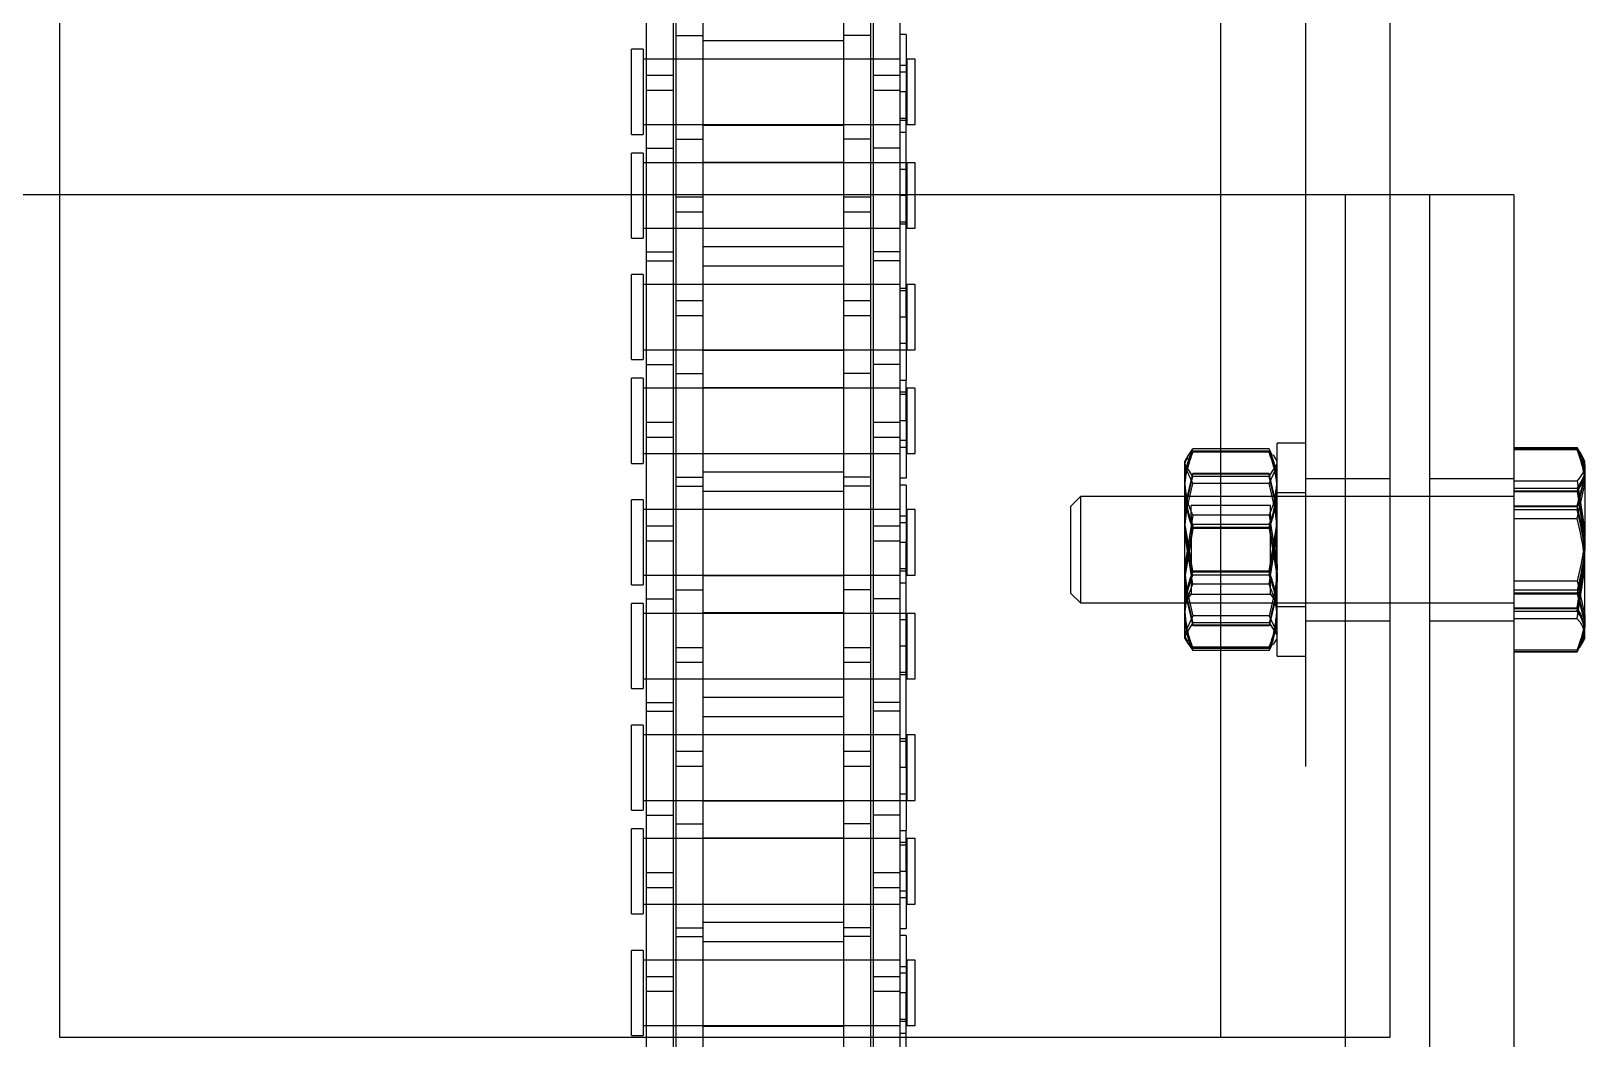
# Model space of a CAD drawing. Header units: metres. Extents: x 0 to 63075, y 0 to 44550.
# Drawn here: x 14107.6 to 14195.2, y 27749.5 to 27806.3 of the extents above; entities that cross this region are included whole.
import ezdxf

# ---------------------------------------------------------------- set-up
doc = ezdxf.new("R2010")
doc.units = ezdxf.units.M
doc.header["$LTSCALE"] = 75
doc.linetypes.add('HIDDEN2', pattern=[4.7625, 3.175, -1.5875])
for name, color, linetype in [('SDM', 7, 'Continuous'), ('SL4', 4, 'Continuous'), ('ST1', 7, 'HIDDEN2')]:
    doc.layers.add(name, color=color, linetype=linetype)

# ---------------------------------------------------------------- blocks, each defined once
blk = doc.blocks.new('A$Cb6dca9d5')
at = {"layer": 'SL4'}
for p, q in [((262.765, 1009.762), (262.765, 2334.737)), ((328.24, 1009.762), (328.24, 2334.737)), ((337.765, 2334.737), (337.765, 1009.762)), ((262.765, 1057.263), (123.235, 1057.263)), ((340, 1057.263), (337.765, 1057.263)), ((344.763, 1057.263), (340, 1057.263)), ((340, 1057.263), (340, 957.263)), ((344.763, 1057.263), (344.763, 957.263)), ((344.763, 1043.018), (348.316, 1043.018)), ((344.763, 1042.995), (348.316, 1042.995)), ((344.763, 1042.905), (348.316, 1042.905)), ((348.51, 1042.7), (348.452, 1042.801)), ((348.618, 1042.513), (348.51, 1042.7)), ((348.763, 1042.262), (348.618, 1042.513)), ((348.763, 1042.024), (348.763, 1042.262)), ((348.763, 1042.024), (348.763, 1038.322)), ((344.763, 1041.143), (348.316, 1041.143)), ((348.316, 1041.143), (348.763, 1038.322)), ((340, 1040.263), (337.765, 1040.263)), ((348.763, 1033.561), (348.763, 1038.322)), ((344.763, 1035.501), (348.316, 1035.501)), ((348.316, 1035.501), (348.763, 1033.561)), ((337.765, 1034.263), (340, 1034.263)), ((348.763, 1032.263), (348.763, 1033.561)), ((348.618, 1032.012), (348.763, 1032.263)), ((344.763, 1031.62), (348.316, 1031.62)), ((344.763, 1031.53), (348.316, 1031.53)), ((344.763, 1031.507), (348.316, 1031.507)), ((348.316, 1031.62), (348.567, 1032.023)), ((348.36, 1031.691), (348.316, 1031.53)), ((328.24, 1009.762), (262.765, 1009.762)), ((295.843, 1009.102), (295.843, 1009.762)), ((297.363, 1009.102), (297.363, 1009.762)), ((297.515, 1006.357), (297.515, 1009.762)), ((299.035, 1006.357), (299.035, 1009.762)), ((306.965, 1006.357), (306.965, 1009.762)), ((308.485, 1006.357), (308.485, 1009.762)), ((308.637, 1009.102), (308.637, 1009.762)), ((310.157, 1009.102), (310.157, 1009.762)), ((310.489, 1004.763), (310.489, 1009.762)), ((337.765, 1009.762), (328.24, 1009.762)), ((335.238, 1009.762), (335.238, 1004.763))]:
    blk.add_line(p, q, dxfattribs=at)
for points, knots in [([(348.316, 1042.905), (348.372, 1042.844), (348.635, 1042.558), (348.706, 1042.259), (348.763, 1042.024)], [0, 0, 0, 0, 0.211001, 1, 1, 1, 1]), ([(348.763, 1042.024), (348.758, 1041.955), (348.736, 1041.657), (348.499, 1041.367), (348.316, 1041.143)], [0, 0, 0, 0, 0.2318493, 1, 1, 1, 1]), ([(348.763, 1038.322), (348.762, 1038.255), (348.756, 1037.303), (348.528, 1036.369), (348.316, 1035.501)], [0, 0, 0, 0, 0.070201, 1, 1, 1, 1]), ([(348.763, 1033.561), (348.762, 1033.515), (348.756, 1032.859), (348.528, 1032.217), (348.316, 1031.62)], [0, 0, 0, 0, 0.070201, 1, 1, 1, 1])]:
    blk.add_open_spline(points, degree=3, knots=knots, dxfattribs=at)
at = {"layer": 'ST1'}
for p, q in [((328.24, 1009.762), (328.24, 2334.737)), ((333.003, 2334.737), (333.003, 1009.762)), ((297.515, 1066.252), (297.515, 1072.602)), ((299.035, 1066.252), (299.035, 1072.602)), ((306.965, 1066.252), (306.965, 1072.602)), ((308.485, 1066.252), (308.485, 1072.602)), ((295.843, 1059.902), (295.843, 1068.997)), ((297.363, 1059.902), (297.363, 1068.997)), ((308.637, 1059.902), (308.637, 1068.997)), ((310.157, 1059.902), (310.157, 1068.997)), ((297.515, 1066.252), (299.035, 1066.252)), ((297.515, 1057.157), (297.515, 1066.252)), ((299.035, 1057.157), (299.035, 1066.252)), ((299.035, 1065.969), (306.965, 1065.969)), ((308.485, 1066.252), (306.965, 1066.252)), ((306.965, 1057.157), (306.965, 1066.252)), ((308.485, 1057.157), (308.485, 1066.252)), ((310.489, 1066.308), (310.157, 1066.308)), ((310.489, 1066.308), (310.489, 1063.077)), ((295, 1060.678), (295, 1065.475)), ((295.659, 1065.475), (295, 1065.475)), ((295.659, 1065.475), (295.659, 1060.678)), ((310.157, 1064.922), (295.659, 1064.922)), ((297.363, 1064.922), (295.843, 1064.922)), ((299.035, 1064.922), (297.515, 1064.922)), ((306.965, 1064.922), (299.035, 1064.922)), ((308.485, 1064.922), (306.965, 1064.922)), ((310.157, 1064.922), (308.637, 1064.922)), ((310.526, 1064.922), (310.526, 1061.232)), ((311, 1064.922), (310.526, 1064.922)), ((311, 1061.232), (311, 1064.922)), ((295.843, 1064.009), (297.363, 1064.009)), ((308.637, 1064.009), (310.157, 1064.009)), ((310.526, 1064.553), (310.157, 1064.553)), ((310.489, 1064.184), (310.157, 1064.184)), ((297.363, 1063.149), (295.843, 1063.149)), ((310.157, 1063.149), (308.637, 1063.149)), ((310.489, 1063.077), (310.157, 1063.077)), ((310.489, 1050.377), (310.489, 1063.077)), ((295.659, 1061.232), (310.157, 1061.232)), ((295.843, 1061.232), (297.363, 1061.232)), ((297.515, 1061.232), (299.035, 1061.232)), ((299.035, 1061.232), (306.965, 1061.232)), ((306.965, 1061.189), (299.035, 1061.189)), ((306.965, 1061.232), (308.485, 1061.232)), ((308.637, 1061.232), (310.157, 1061.232)), ((310.157, 1061.601), (310.526, 1061.601)), ((310.489, 1061.458), (310.157, 1061.458)), ((310.526, 1061.232), (311, 1061.232)), ((295, 1060.678), (295.659, 1060.678)), ((297.515, 1060.404), (299.035, 1060.404)), ((308.485, 1060.404), (306.965, 1060.404)), ((310.489, 1060.781), (310.157, 1060.781)), ((295, 1054.83), (295, 1059.627)), ((295.659, 1059.627), (295, 1059.627)), ((295.659, 1059.627), (295.659, 1054.83)), ((295.843, 1059.902), (297.363, 1059.902)), ((295.843, 1053.552), (295.843, 1059.902)), ((297.363, 1053.552), (297.363, 1059.902)), ((310.157, 1059.902), (308.637, 1059.902)), ((308.637, 1053.552), (308.637, 1059.902)), ((310.157, 1053.552), (310.157, 1059.902)), ((310.157, 1059.074), (295.659, 1059.074)), ((297.363, 1059.074), (295.843, 1059.074)), ((299.035, 1059.074), (297.515, 1059.074)), ((299.035, 1059.117), (306.965, 1059.117)), ((306.965, 1059.074), (299.035, 1059.074)), ((308.485, 1059.074), (306.965, 1059.074)), ((310.489, 1059.074), (308.637, 1059.074)), ((310.526, 1058.705), (310.157, 1058.705)), ((310.526, 1059.074), (310.526, 1055.384)), ((311, 1059.074), (310.526, 1059.074)), ((311, 1055.384), (311, 1059.074)), ((335.238, 1057.263), (262.765, 1057.263)), ((297.515, 1056.297), (297.515, 1057.157)), ((297.515, 1057.157), (299.035, 1057.157)), ((299.035, 1056.297), (299.035, 1057.157)), ((306.965, 1056.297), (306.965, 1057.157)), ((306.965, 1057.157), (308.485, 1057.157)), ((308.485, 1056.297), (308.485, 1057.157)), ((310.489, 1057.229), (310.157, 1057.229)), ((337.765, 1057.263), (335.238, 1057.263)), ((335.238, 1057.263), (335.238, 957.263)), ((335.238, 1057.263), (335.238, 1009.762)), ((297.515, 1047.202), (297.515, 1056.297)), ((299.035, 1056.297), (297.515, 1056.297)), ((299.035, 1047.202), (299.035, 1056.297)), ((306.965, 1047.202), (306.965, 1056.297)), ((308.485, 1056.297), (306.965, 1056.297)), ((308.485, 1047.202), (308.485, 1056.297)), ((295.659, 1055.384), (310.157, 1055.384)), ((295.843, 1055.384), (297.363, 1055.384)), ((297.515, 1055.384), (299.035, 1055.384)), ((299.035, 1055.384), (306.965, 1055.384)), ((306.965, 1055.384), (308.485, 1055.384)), ((308.637, 1055.384), (310.157, 1055.384)), ((310.157, 1055.753), (310.526, 1055.753)), ((310.489, 1055.61), (310.157, 1055.61)), ((310.526, 1055.384), (311, 1055.384)), ((295, 1054.83), (295.659, 1054.83)), ((306.965, 1054.337), (299.035, 1054.337)), ((295.843, 1054.054), (297.363, 1054.054)), ((295.843, 1053.552), (297.363, 1053.552)), ((295.843, 1044.457), (295.843, 1053.552)), ((297.363, 1044.457), (297.363, 1053.552)), ((299.035, 1053.269), (306.965, 1053.269)), ((310.157, 1054.054), (308.637, 1054.054)), ((310.157, 1053.552), (308.637, 1053.552)), ((308.637, 1044.457), (308.637, 1053.552)), ((310.157, 1044.457), (310.157, 1053.552)), ((295, 1047.978), (295, 1052.775)), ((295.659, 1052.775), (295, 1052.775)), ((295.659, 1052.775), (295.659, 1047.978)), ((310.157, 1052.222), (295.659, 1052.222)), ((297.363, 1052.222), (295.843, 1052.222)), ((299.035, 1052.222), (297.515, 1052.222)), ((306.965, 1052.222), (299.035, 1052.222)), ((308.485, 1052.222), (306.965, 1052.222)), ((310.157, 1052.222), (308.637, 1052.222)), ((310.489, 1051.996), (310.157, 1051.996)), ((310.526, 1051.853), (310.157, 1051.853)), ((310.526, 1052.222), (310.526, 1048.532)), ((311, 1052.222), (310.526, 1052.222)), ((311, 1048.532), (311, 1052.222)), ((297.515, 1051.309), (299.035, 1051.309)), ((306.965, 1051.309), (308.485, 1051.309)), ((299.035, 1050.449), (297.515, 1050.449)), ((308.485, 1050.449), (306.965, 1050.449)), ((310.489, 1050.377), (310.157, 1050.377)), ((310.489, 1050.377), (310.489, 1046.825)), ((310.157, 1048.901), (310.526, 1048.901)), ((295, 1047.978), (295.659, 1047.978)), ((295.659, 1048.532), (310.157, 1048.532)), ((295.843, 1048.532), (297.363, 1048.532)), ((297.515, 1048.532), (299.035, 1048.532)), ((299.035, 1048.532), (306.965, 1048.532)), ((306.965, 1048.489), (299.035, 1048.489)), ((306.965, 1048.532), (308.485, 1048.532)), ((308.637, 1048.532), (310.489, 1048.532)), ((310.526, 1048.532), (311, 1048.532)), ((295.843, 1047.704), (297.363, 1047.704)), ((297.515, 1047.202), (299.035, 1047.202)), ((297.515, 1040.852), (297.515, 1047.202)), ((299.035, 1040.852), (299.035, 1047.202)), ((308.485, 1047.202), (306.965, 1047.202)), ((306.965, 1040.852), (306.965, 1047.202)), ((308.485, 1040.852), (308.485, 1047.202)), ((310.157, 1047.704), (308.637, 1047.704)), ((295, 1042.13), (295, 1046.927)), ((295.659, 1046.927), (295, 1046.927)), ((295.659, 1046.927), (295.659, 1042.13)), ((310.157, 1046.374), (295.659, 1046.374)), ((297.363, 1046.374), (295.843, 1046.374)), ((299.035, 1046.374), (297.515, 1046.374)), ((299.035, 1046.417), (306.965, 1046.417)), ((306.965, 1046.374), (299.035, 1046.374)), ((308.485, 1046.374), (306.965, 1046.374)), ((310.157, 1046.374), (308.637, 1046.374)), ((310.157, 1046.825), (310.489, 1046.825)), ((310.489, 1044.529), (310.489, 1046.825)), ((310.526, 1046.374), (310.526, 1042.684)), ((311, 1046.374), (310.526, 1046.374)), ((311, 1042.684), (311, 1046.374)), ((310.489, 1046.148), (310.157, 1046.148)), ((310.526, 1046.005), (310.157, 1046.005)), ((310.489, 1044.529), (310.157, 1044.529)), ((310.489, 1044.529), (310.489, 1041.298)), ((295.843, 1043.597), (295.843, 1044.457)), ((295.843, 1044.457), (297.363, 1044.457)), ((295.843, 1034.502), (295.843, 1043.597)), ((297.363, 1043.597), (295.843, 1043.597)), ((297.363, 1043.597), (297.363, 1044.457)), ((297.363, 1034.502), (297.363, 1043.597)), ((308.637, 1043.597), (308.637, 1044.457)), ((308.637, 1044.457), (310.157, 1044.457)), ((308.637, 1034.502), (308.637, 1043.597)), ((310.157, 1043.597), (308.637, 1043.597)), ((310.157, 1043.597), (310.157, 1044.457)), ((310.157, 1034.502), (310.157, 1043.597)), ((310.489, 1043.422), (310.157, 1043.422)), ((310.157, 1043.053), (310.526, 1043.053)), ((330.956, 1042.943), (326.649, 1042.943)), ((330.956, 1042.822), (326.649, 1042.822)), ((330.956, 1042.771), (326.649, 1042.771)), ((330.956, 1042.754), (326.649, 1042.754)), ((331.137, 1042.575), (330.956, 1042.943)), ((331.403, 1031.263), (331.403, 1043.263)), ((333.003, 1043.263), (331.403, 1043.263)), ((344.763, 1043.013), (348.316, 1043.013)), ((295, 1042.13), (295.659, 1042.13)), ((295.659, 1042.684), (310.157, 1042.684)), ((295.843, 1042.684), (297.363, 1042.684)), ((297.515, 1042.684), (299.035, 1042.684)), ((299.035, 1042.684), (306.965, 1042.684)), ((306.965, 1042.684), (308.485, 1042.684)), ((308.637, 1042.684), (310.157, 1042.684)), ((310.526, 1042.684), (311, 1042.684)), ((326.404, 1042.611), (326.203, 1042.262)), ((326.203, 1041.077), (326.203, 1042.262)), ((326.649, 1041.391), (326.203, 1042.107)), ((326.649, 1040.996), (326.203, 1041.969)), ((330.956, 1041.391), (331.403, 1042.107)), ((330.956, 1040.996), (331.403, 1041.969)), ((331.403, 1042.262), (331.201, 1042.611)), ((297.515, 1041.354), (299.035, 1041.354)), ((306.965, 1041.637), (299.035, 1041.637)), ((308.485, 1041.354), (306.965, 1041.354)), ((310.489, 1041.298), (310.157, 1041.298)), ((326.203, 1036.37), (326.203, 1041.077)), ((330.956, 1041.552), (326.649, 1041.552)), ((330.956, 1041.514), (326.649, 1041.514)), ((330.956, 1041.391), (326.649, 1041.391)), ((330.956, 1040.996), (326.649, 1040.996)), ((337.765, 1041.262), (333.003, 1041.262)), ((344.763, 1041.262), (340, 1041.262)), ((348.316, 1039.745), (348.763, 1041.381)), ((348.316, 1039.694), (348.763, 1041.354)), ((348.316, 1039.53), (348.763, 1041.262)), ((348.316, 1039.024), (348.763, 1040.964)), ((297.515, 1040.852), (299.035, 1040.852)), ((297.515, 1031.757), (297.515, 1040.852)), ((299.035, 1031.757), (299.035, 1040.852)), ((299.035, 1040.569), (306.965, 1040.569)), ((308.485, 1040.852), (306.965, 1040.852)), ((306.965, 1031.757), (306.965, 1040.852)), ((308.485, 1031.757), (308.485, 1040.852)), ((310.489, 1040.908), (310.157, 1040.908)), ((310.489, 1040.908), (310.489, 1037.677)), ((320.317, 1040.263), (319.763, 1039.708)), ((320.317, 1040.263), (320.317, 1034.263)), ((337.765, 1040.263), (320.317, 1040.263)), ((331.377, 1039.551), (331.377, 1040.263)), ((331.403, 1040.263), (331.377, 1040.263)), ((333.003, 1040.463), (331.403, 1040.463)), ((344.763, 1040.263), (340, 1040.263)), ((344.763, 1040.727), (348.316, 1040.727)), ((344.763, 1040.582), (348.316, 1040.582)), ((344.763, 1040.536), (348.316, 1040.536)), ((348.316, 1040.727), (348.763, 1037.861)), ((348.316, 1040.582), (348.763, 1037.706)), ((348.316, 1040.536), (348.763, 1037.658)), ((295, 1035.278), (295, 1040.075)), ((295.659, 1040.075), (295, 1040.075)), ((295.659, 1040.075), (295.659, 1035.278)), ((310.157, 1039.522), (295.659, 1039.522)), ((297.363, 1039.522), (295.843, 1039.522)), ((299.035, 1039.522), (297.515, 1039.522)), ((306.965, 1039.522), (299.035, 1039.522)), ((308.485, 1039.522), (306.965, 1039.522)), ((310.157, 1039.522), (308.637, 1039.522)), ((310.526, 1039.522), (310.526, 1035.832)), ((311, 1039.522), (310.526, 1039.522)), ((311, 1035.832), (311, 1039.522)), ((319.763, 1039.708), (319.763, 1034.817)), ((326.649, 1039.21), (326.203, 1036.37)), ((326.553, 1039.17), (326.553, 1039.763)), ((331.027, 1039.763), (326.553, 1039.763)), ((330.956, 1039.21), (326.649, 1039.21)), ((330.956, 1039.21), (331.403, 1036.37)), ((331.027, 1034.763), (331.027, 1039.763)), ((331.377, 1034.263), (331.377, 1039.551)), ((344.763, 1039.745), (348.316, 1039.745)), ((344.763, 1039.694), (348.316, 1039.694)), ((344.763, 1039.53), (348.316, 1039.53)), ((295.843, 1038.609), (297.363, 1038.609)), ((308.637, 1038.609), (310.157, 1038.609)), ((310.526, 1039.153), (310.157, 1039.153)), ((310.489, 1038.784), (310.157, 1038.784)), ((326.649, 1036.061), (326.203, 1038.807)), ((326.649, 1036.006), (326.203, 1038.76)), ((326.649, 1038.693), (326.203, 1035.913)), ((326.649, 1035.832), (326.203, 1038.612)), ((326.649, 1038.519), (326.203, 1035.765)), ((326.649, 1038.464), (326.203, 1035.718)), ((326.553, 1039.17), (326.553, 1034.763)), ((330.956, 1038.693), (326.649, 1038.693)), ((330.956, 1038.519), (326.649, 1038.519)), ((330.956, 1038.464), (326.649, 1038.464)), ((330.956, 1036.061), (331.403, 1038.807)), ((330.956, 1036.006), (331.403, 1038.76)), ((330.956, 1038.693), (331.403, 1035.913)), ((330.956, 1035.832), (331.403, 1038.612)), ((330.956, 1038.519), (331.403, 1035.765)), ((330.956, 1038.464), (331.403, 1035.718)), ((344.763, 1039.024), (348.316, 1039.024)), ((297.363, 1037.749), (295.843, 1037.749)), ((310.157, 1037.749), (308.637, 1037.749)), ((310.489, 1037.677), (310.157, 1037.677)), ((310.489, 1024.977), (310.489, 1037.677)), ((326.649, 1035.315), (326.203, 1038.155)), ((330.956, 1035.315), (331.403, 1038.155)), ((348.316, 1033.989), (348.763, 1036.867)), ((348.316, 1033.943), (348.763, 1036.819)), ((348.316, 1033.798), (348.763, 1036.664)), ((295.659, 1035.832), (310.157, 1035.832)), ((295.843, 1035.832), (297.363, 1035.832)), ((297.515, 1035.832), (299.035, 1035.832)), ((299.035, 1035.832), (306.965, 1035.832)), ((306.965, 1035.789), (299.035, 1035.789)), ((306.965, 1035.832), (308.485, 1035.832)), ((308.637, 1035.832), (310.157, 1035.832)), ((310.157, 1036.201), (310.526, 1036.201)), ((310.489, 1036.058), (310.157, 1036.058)), ((310.526, 1035.832), (311, 1035.832)), ((326.203, 1032.556), (326.203, 1036.37)), ((330.956, 1036.061), (326.649, 1036.061)), ((330.956, 1036.006), (326.649, 1036.006)), ((330.956, 1035.832), (326.649, 1035.832)), ((348.316, 1033.382), (348.763, 1036.203)), ((295, 1035.278), (295.659, 1035.278)), ((297.515, 1035.004), (299.035, 1035.004)), ((308.485, 1035.004), (306.965, 1035.004)), ((310.489, 1035.381), (310.157, 1035.381)), ((330.956, 1035.315), (326.649, 1035.315)), ((344.763, 1034.995), (348.316, 1034.995)), ((344.763, 1034.831), (348.316, 1034.831)), ((348.316, 1034.995), (348.763, 1033.262)), ((348.316, 1034.831), (348.763, 1033.171)), ((295, 1029.43), (295, 1034.227)), ((295.659, 1034.227), (295, 1034.227)), ((295.659, 1034.227), (295.659, 1029.43)), ((295.843, 1034.502), (297.363, 1034.502)), ((295.843, 1028.152), (295.843, 1034.502)), ((297.363, 1028.152), (297.363, 1034.502)), ((310.157, 1034.502), (308.637, 1034.502)), ((308.637, 1028.152), (308.637, 1034.502)), ((310.157, 1028.152), (310.157, 1034.502)), ((319.763, 1034.817), (320.317, 1034.263)), ((320.317, 1034.263), (337.765, 1034.263)), ((326.203, 1034.263), (326.553, 1034.763)), ((326.553, 1034.763), (331.027, 1034.763)), ((331.027, 1034.763), (331.377, 1034.263)), ((331.377, 1034.263), (331.403, 1034.263)), ((331.403, 1034.062), (333.003, 1034.062)), ((340, 1034.263), (344.763, 1034.263)), ((344.763, 1034.78), (348.316, 1034.78)), ((344.763, 1033.989), (348.316, 1033.989)), ((348.316, 1034.78), (348.763, 1033.144)), ((310.157, 1033.674), (295.659, 1033.674)), ((297.363, 1033.674), (295.843, 1033.674)), ((299.035, 1033.674), (297.515, 1033.674)), ((299.035, 1033.717), (306.965, 1033.717)), ((306.965, 1033.674), (299.035, 1033.674)), ((308.485, 1033.674), (306.965, 1033.674)), ((310.489, 1033.674), (308.637, 1033.674)), ((310.526, 1033.305), (310.157, 1033.305)), ((310.526, 1033.674), (310.526, 1029.984)), ((311, 1033.674), (310.526, 1033.674)), ((311, 1029.984), (311, 1033.674)), ((326.649, 1033.529), (326.203, 1032.556)), ((326.649, 1033.134), (326.203, 1032.418)), ((330.956, 1033.529), (326.649, 1033.529)), ((330.956, 1033.134), (326.649, 1033.134)), ((330.956, 1033.529), (331.403, 1032.556)), ((330.956, 1033.134), (331.403, 1032.418)), ((333.003, 1033.262), (337.765, 1033.262)), ((340, 1033.262), (344.763, 1033.262)), ((344.763, 1033.943), (348.316, 1033.943)), ((344.763, 1033.798), (348.316, 1033.798)), ((344.763, 1033.382), (348.316, 1033.382)), ((326.203, 1032.263), (326.203, 1032.556)), ((326.203, 1032.263), (326.404, 1031.914)), ((330.956, 1033.011), (326.649, 1033.011)), ((330.956, 1032.973), (326.649, 1032.973)), ((331.201, 1031.914), (331.403, 1032.263)), ((297.515, 1030.897), (297.515, 1031.757)), ((297.515, 1031.757), (299.035, 1031.757)), ((299.035, 1030.897), (299.035, 1031.757)), ((306.965, 1030.897), (306.965, 1031.757)), ((306.965, 1031.757), (308.485, 1031.757)), ((308.485, 1030.897), (308.485, 1031.757)), ((310.489, 1031.829), (310.157, 1031.829)), ((330.956, 1031.771), (326.649, 1031.771)), ((330.956, 1031.754), (326.649, 1031.754)), ((330.956, 1031.703), (326.649, 1031.703)), ((330.956, 1031.582), (326.649, 1031.582)), ((331.137, 1031.95), (330.956, 1031.582)), ((344.763, 1031.512), (348.316, 1031.512)), ((348.316, 1031.53), (348.467, 1031.842)), ((348.316, 1031.507), (348.421, 1031.744)), ((348.452, 1031.724), (348.51, 1031.825)), ((348.51, 1031.825), (348.618, 1032.012)), ((297.515, 1021.802), (297.515, 1030.897)), ((299.035, 1030.897), (297.515, 1030.897)), ((299.035, 1021.802), (299.035, 1030.897)), ((306.965, 1021.802), (306.965, 1030.897)), ((308.485, 1030.897), (306.965, 1030.897)), ((308.485, 1021.802), (308.485, 1030.897)), ((331.403, 1031.263), (333.003, 1031.263)), ((295.659, 1029.984), (310.157, 1029.984)), ((295.843, 1029.984), (297.363, 1029.984)), ((297.515, 1029.984), (299.035, 1029.984)), ((299.035, 1029.984), (306.965, 1029.984)), ((306.965, 1029.984), (308.485, 1029.984)), ((308.637, 1029.984), (310.157, 1029.984)), ((310.157, 1030.353), (310.526, 1030.353)), ((310.489, 1030.21), (310.157, 1030.21)), ((310.526, 1029.984), (311, 1029.984)), ((295, 1029.43), (295.659, 1029.43)), ((306.965, 1028.937), (299.035, 1028.937)), ((295.843, 1028.654), (297.363, 1028.654)), ((295.843, 1028.152), (297.363, 1028.152)), ((295.843, 1019.057), (295.843, 1028.152)), ((297.363, 1019.057), (297.363, 1028.152)), ((299.035, 1027.869), (306.965, 1027.869)), ((310.157, 1028.654), (308.637, 1028.654)), ((310.157, 1028.152), (308.637, 1028.152)), ((308.637, 1019.057), (308.637, 1028.152)), ((310.157, 1019.057), (310.157, 1028.152)), ((295, 1022.578), (295, 1027.375)), ((295.659, 1027.375), (295, 1027.375)), ((295.659, 1027.375), (295.659, 1022.578)), ((310.157, 1026.822), (295.659, 1026.822)), ((297.363, 1026.822), (295.843, 1026.822)), ((299.035, 1026.822), (297.515, 1026.822)), ((306.965, 1026.822), (299.035, 1026.822)), ((308.485, 1026.822), (306.965, 1026.822)), ((310.157, 1026.822), (308.637, 1026.822)), ((310.489, 1026.596), (310.157, 1026.596)), ((310.526, 1026.453), (310.157, 1026.453)), ((310.526, 1026.822), (310.526, 1023.132)), ((311, 1026.822), (310.526, 1026.822)), ((311, 1023.132), (311, 1026.822)), ((297.515, 1025.909), (299.035, 1025.909)), ((306.965, 1025.909), (308.485, 1025.909)), ((299.035, 1025.049), (297.515, 1025.049)), ((308.485, 1025.049), (306.965, 1025.049)), ((310.489, 1024.977), (310.157, 1024.977)), ((310.489, 1024.977), (310.489, 1021.425)), ((310.157, 1023.501), (310.526, 1023.501)), ((295, 1022.578), (295.659, 1022.578)), ((295.659, 1023.132), (310.157, 1023.132)), ((295.843, 1023.132), (297.363, 1023.132)), ((297.515, 1023.132), (299.035, 1023.132)), ((299.035, 1023.132), (306.965, 1023.132)), ((306.965, 1023.089), (299.035, 1023.089)), ((306.965, 1023.132), (308.485, 1023.132)), ((308.637, 1023.132), (310.489, 1023.132)), ((310.526, 1023.132), (311, 1023.132)), ((295.843, 1022.304), (297.363, 1022.304)), ((297.515, 1021.802), (299.035, 1021.802)), ((297.515, 1015.452), (297.515, 1021.802)), ((299.035, 1015.452), (299.035, 1021.802)), ((308.485, 1021.802), (306.965, 1021.802)), ((306.965, 1015.452), (306.965, 1021.802)), ((308.485, 1015.452), (308.485, 1021.802)), ((310.157, 1022.304), (308.637, 1022.304)), ((295, 1016.73), (295, 1021.527)), ((295.659, 1021.527), (295, 1021.527)), ((295.659, 1021.527), (295.659, 1016.73)), ((310.157, 1020.974), (295.659, 1020.974)), ((297.363, 1020.974), (295.843, 1020.974)), ((299.035, 1020.974), (297.515, 1020.974)), ((299.035, 1021.017), (306.965, 1021.017)), ((306.965, 1020.974), (299.035, 1020.974)), ((308.485, 1020.974), (306.965, 1020.974)), ((310.157, 1020.974), (308.637, 1020.974)), ((310.157, 1021.425), (310.489, 1021.425)), ((310.489, 1019.129), (310.489, 1021.425)), ((310.526, 1020.974), (310.526, 1017.284)), ((311, 1020.974), (310.526, 1020.974)), ((311, 1017.284), (311, 1020.974)), ((310.489, 1020.748), (310.157, 1020.748)), ((310.526, 1020.605), (310.157, 1020.605)), ((295.843, 1018.197), (295.843, 1019.057)), ((295.843, 1019.057), (297.363, 1019.057)), ((297.363, 1018.197), (297.363, 1019.057)), ((308.637, 1018.197), (308.637, 1019.057)), ((308.637, 1019.057), (310.157, 1019.057)), ((310.489, 1019.129), (310.157, 1019.129)), ((310.157, 1018.197), (310.157, 1019.057)), ((310.489, 1019.129), (310.489, 1015.898)), ((295.843, 1009.762), (295.843, 1018.197)), ((297.363, 1018.197), (295.843, 1018.197)), ((297.363, 1009.762), (297.363, 1018.197)), ((308.637, 1009.762), (308.637, 1018.197)), ((310.157, 1018.197), (308.637, 1018.197)), ((310.157, 1009.762), (310.157, 1018.197)), ((310.489, 1018.022), (310.157, 1018.022)), ((310.157, 1017.653), (310.526, 1017.653)), ((295, 1016.73), (295.659, 1016.73)), ((295.659, 1017.284), (310.157, 1017.284)), ((295.843, 1017.284), (297.363, 1017.284)), ((297.515, 1017.284), (299.035, 1017.284)), ((299.035, 1017.284), (306.965, 1017.284)), ((306.965, 1017.284), (308.485, 1017.284)), ((308.637, 1017.284), (310.157, 1017.284)), ((310.526, 1017.284), (311, 1017.284)), ((297.515, 1015.954), (299.035, 1015.954)), ((306.965, 1016.237), (299.035, 1016.237)), ((308.485, 1015.954), (306.965, 1015.954)), ((310.489, 1015.898), (310.157, 1015.898)), ((295, 1009.878), (295, 1014.675)), ((295.659, 1014.675), (295, 1014.675)), ((295.659, 1014.675), (295.659, 1009.878)), ((297.515, 1015.452), (299.035, 1015.452)), ((297.515, 1009.762), (297.515, 1015.452)), ((299.035, 1009.762), (299.035, 1015.452)), ((299.035, 1015.169), (306.965, 1015.169)), ((308.485, 1015.452), (306.965, 1015.452)), ((306.965, 1009.762), (306.965, 1015.452)), ((308.485, 1009.762), (308.485, 1015.452)), ((310.489, 1015.508), (310.157, 1015.508)), ((310.489, 1015.508), (310.489, 1012.277)), ((310.157, 1014.122), (295.659, 1014.122)), ((297.363, 1014.122), (295.843, 1014.122)), ((299.035, 1014.122), (297.515, 1014.122)), ((306.965, 1014.122), (299.035, 1014.122)), ((308.485, 1014.122), (306.965, 1014.122)), ((310.157, 1014.122), (308.637, 1014.122)), ((310.526, 1014.122), (310.526, 1010.432)), ((311, 1014.122), (310.526, 1014.122)), ((311, 1010.432), (311, 1014.122)), ((295.843, 1013.209), (297.363, 1013.209)), ((308.637, 1013.209), (310.157, 1013.209)), ((310.526, 1013.753), (310.157, 1013.753)), ((310.489, 1013.384), (310.157, 1013.384)), ((297.363, 1012.349), (295.843, 1012.349)), ((310.157, 1012.349), (308.637, 1012.349)), ((310.489, 1012.277), (310.157, 1012.277)), ((310.489, 1009.762), (310.489, 1012.277)), ((295.659, 1010.432), (310.157, 1010.432)), ((295.843, 1010.432), (297.363, 1010.432)), ((297.515, 1010.432), (299.035, 1010.432)), ((299.035, 1010.432), (306.965, 1010.432)), ((306.965, 1010.389), (299.035, 1010.389)), ((306.965, 1010.432), (308.485, 1010.432)), ((308.637, 1010.432), (310.157, 1010.432)), ((310.157, 1010.801), (310.526, 1010.801)), ((310.489, 1010.658), (310.157, 1010.658)), ((310.526, 1010.432), (311, 1010.432)), ((295, 1009.878), (295.659, 1009.878)), ((310.489, 1009.981), (310.157, 1009.981))]:
    blk.add_line(p, q, dxfattribs=at)
for points, knots in [([(326.203, 1041.077), (326.209, 1041.246), (326.234, 1041.878), (326.474, 1042.493), (326.649, 1042.943)], [0, 0, 0, 0, 0.268634, 1, 1, 1, 1]), ([(326.203, 1041.969), (326.203, 1041.993), (326.209, 1042.321), (326.437, 1042.644), (326.649, 1042.943)], [0, 0, 0, 0, 0.070201, 1, 1, 1, 1]), ([(326.203, 1040.758), (326.209, 1040.945), (326.234, 1041.644), (326.474, 1042.324), (326.649, 1042.822)], [0, 0, 0, 0, 0.268634, 1, 1, 1, 1]), ([(326.203, 1040.645), (326.209, 1040.838), (326.234, 1041.558), (326.474, 1042.258), (326.649, 1042.771)], [0, 0, 0, 0, 0.268634, 1, 1, 1, 1]), ([(326.203, 1040.609), (326.209, 1040.804), (326.234, 1041.53), (326.474, 1042.237), (326.649, 1042.754)], [0, 0, 0, 0, 0.268634, 1, 1, 1, 1]), ([(331.403, 1041.077), (331.396, 1041.246), (331.371, 1041.878), (331.131, 1042.493), (330.956, 1042.943)], [0, 0, 0, 0, 0.268634, 1, 1, 1, 1]), ([(331.403, 1040.758), (331.396, 1040.945), (331.371, 1041.644), (331.131, 1042.324), (330.956, 1042.822)], [0, 0, 0, 0, 0.268634, 1, 1, 1, 1]), ([(331.403, 1040.645), (331.396, 1040.838), (331.371, 1041.558), (331.131, 1042.258), (330.956, 1042.771)], [0, 0, 0, 0, 0.2686336, 1, 1, 1, 1]), ([(331.403, 1040.609), (331.396, 1040.804), (331.371, 1041.53), (331.131, 1042.237), (330.956, 1042.754)], [0, 0, 0, 0, 0.268634, 1, 1, 1, 1]), ([(348.316, 1043.018), (348.372, 1042.933), (348.635, 1042.529), (348.706, 1042.108), (348.763, 1041.777)], [0, 0, 0, 0, 0.211001, 1, 1, 1, 1]), ([(348.763, 1041.381), (348.762, 1041.42), (348.756, 1041.973), (348.528, 1042.514), (348.316, 1043.018)], [0, 0, 0, 0, 0.070201, 1, 1, 1, 1]), ([(348.763, 1041.354), (348.762, 1041.393), (348.756, 1041.953), (348.528, 1042.503), (348.316, 1043.013)], [0, 0, 0, 0, 0.070201, 1, 1, 1, 1]), ([(348.316, 1042.995), (348.372, 1042.917), (348.635, 1042.547), (348.706, 1042.163), (348.763, 1041.861)], [0, 0, 0, 0, 0.211001, 1, 1, 1, 1]), ([(348.763, 1041.262), (348.762, 1041.304), (348.756, 1041.888), (348.528, 1042.462), (348.316, 1042.995)], [0, 0, 0, 0, 0.070201, 1, 1, 1, 1]), ([(348.763, 1040.964), (348.762, 1041.01), (348.756, 1041.666), (348.528, 1042.308), (348.316, 1042.905)], [0, 0, 0, 0, 0.0702006, 1, 1, 1, 1]), ([(348.47, 1042.769), (348.471, 1042.766), (348.67, 1042.451), (348.717, 1042.123), (348.763, 1041.797)], [0, 0, 0, 0, 0.0069955, 1, 1, 1, 1]), ([(326.203, 1042.107), (326.202, 1042.124), (326.202, 1042.23), (326.3, 1042.335), (326.383, 1042.423)], [0, 0, 0, 0, 0.158847, 1, 1, 1, 1]), ([(348.763, 1041.861), (348.758, 1041.772), (348.736, 1041.388), (348.499, 1041.014), (348.316, 1040.727)], [0, 0, 0, 0, 0.231849, 1, 1, 1, 1]), ([(326.203, 1038.807), (326.203, 1038.872), (326.209, 1039.799), (326.437, 1040.707), (326.649, 1041.552)], [0, 0, 0, 0, 0.0702006, 1, 1, 1, 1]), ([(326.203, 1038.76), (326.203, 1038.826), (326.209, 1039.756), (326.437, 1040.667), (326.649, 1041.514)], [0, 0, 0, 0, 0.070201, 1, 1, 1, 1]), ([(326.203, 1038.612), (326.203, 1038.677), (326.209, 1039.616), (326.437, 1040.536), (326.649, 1041.391)], [0, 0, 0, 0, 0.070201, 1, 1, 1, 1]), ([(326.649, 1039.21), (326.582, 1039.367), (326.32, 1039.975), (326.253, 1040.607), (326.203, 1041.077)], [0, 0, 0, 0, 0.257551, 1, 1, 1, 1]), ([(326.203, 1038.155), (326.203, 1038.223), (326.209, 1039.182), (326.437, 1040.122), (326.649, 1040.996)], [0, 0, 0, 0, 0.070201, 1, 1, 1, 1]), ([(331.403, 1038.807), (331.402, 1038.872), (331.396, 1039.799), (331.168, 1040.707), (330.956, 1041.552)], [0, 0, 0, 0, 0.070201, 1, 1, 1, 1]), ([(331.403, 1038.76), (331.402, 1038.826), (331.396, 1039.756), (331.168, 1040.667), (330.956, 1041.514)], [0, 0, 0, 0, 0.070201, 1, 1, 1, 1]), ([(331.403, 1038.612), (331.402, 1038.677), (331.396, 1039.616), (331.168, 1040.536), (330.956, 1041.391)], [0, 0, 0, 0, 0.070201, 1, 1, 1, 1]), ([(330.956, 1039.21), (331.023, 1039.367), (331.285, 1039.975), (331.352, 1040.607), (331.403, 1041.077)], [0, 0, 0, 0, 0.257551, 1, 1, 1, 1]), ([(331.403, 1038.155), (331.402, 1038.223), (331.396, 1039.182), (331.168, 1040.122), (330.956, 1040.996)], [0, 0, 0, 0, 0.070201, 1, 1, 1, 1]), ([(348.763, 1041.797), (348.758, 1041.702), (348.736, 1041.291), (348.499, 1040.89), (348.316, 1040.582)], [0, 0, 0, 0, 0.231849, 1, 1, 1, 1]), ([(348.763, 1041.777), (348.758, 1041.679), (348.736, 1041.259), (348.499, 1040.85), (348.316, 1040.536)], [0, 0, 0, 0, 0.231849, 1, 1, 1, 1]), ([(326.649, 1038.693), (326.582, 1038.866), (326.32, 1039.539), (326.253, 1040.238), (326.203, 1040.758)], [0, 0, 0, 0, 0.257551, 1, 1, 1, 1]), ([(326.649, 1038.519), (326.582, 1038.697), (326.32, 1039.39), (326.253, 1040.11), (326.203, 1040.645)], [0, 0, 0, 0, 0.257551, 1, 1, 1, 1]), ([(326.649, 1038.464), (326.582, 1038.644), (326.32, 1039.343), (326.253, 1040.07), (326.203, 1040.609)], [0, 0, 0, 0, 0.257551, 1, 1, 1, 1]), ([(330.956, 1038.693), (331.023, 1038.866), (331.285, 1039.539), (331.352, 1040.238), (331.403, 1040.758)], [0, 0, 0, 0, 0.2575513, 1, 1, 1, 1]), ([(330.956, 1038.519), (331.023, 1038.697), (331.285, 1039.39), (331.352, 1040.11), (331.403, 1040.645)], [0, 0, 0, 0, 0.257551, 1, 1, 1, 1]), ([(330.956, 1038.464), (331.023, 1038.644), (331.285, 1039.343), (331.352, 1040.07), (331.403, 1040.609)], [0, 0, 0, 0, 0.2575513, 1, 1, 1, 1]), ([(348.763, 1036.867), (348.762, 1036.935), (348.756, 1037.907), (348.528, 1038.859), (348.316, 1039.745)], [0, 0, 0, 0, 0.070201, 1, 1, 1, 1]), ([(348.763, 1036.819), (348.762, 1036.887), (348.756, 1037.858), (348.528, 1038.809), (348.316, 1039.694)], [0, 0, 0, 0, 0.070201, 1, 1, 1, 1]), ([(348.763, 1036.664), (348.762, 1036.732), (348.756, 1037.7), (348.528, 1038.649), (348.316, 1039.53)], [0, 0, 0, 0, 0.070201, 1, 1, 1, 1]), ([(348.763, 1036.203), (348.762, 1036.27), (348.756, 1037.222), (348.528, 1038.156), (348.316, 1039.024)], [0, 0, 0, 0, 0.070201, 1, 1, 1, 1]), ([(348.763, 1037.861), (348.762, 1037.793), (348.756, 1036.825), (348.528, 1035.876), (348.316, 1034.995)], [0, 0, 0, 0, 0.070201, 1, 1, 1, 1]), ([(348.763, 1037.706), (348.762, 1037.638), (348.756, 1036.667), (348.528, 1035.716), (348.316, 1034.831)], [0, 0, 0, 0, 0.070201, 1, 1, 1, 1]), ([(348.763, 1037.658), (348.762, 1037.59), (348.756, 1036.618), (348.528, 1035.666), (348.316, 1034.78)], [0, 0, 0, 0, 0.070201, 1, 1, 1, 1]), ([(326.203, 1036.37), (326.203, 1036.302), (326.209, 1035.343), (326.437, 1034.403), (326.649, 1033.529)], [0, 0, 0, 0, 0.070201, 1, 1, 1, 1]), ([(326.203, 1033.916), (326.209, 1034.111), (326.234, 1034.837), (326.474, 1035.544), (326.649, 1036.061)], [0, 0, 0, 0, 0.268634, 1, 1, 1, 1]), ([(326.203, 1033.88), (326.209, 1034.073), (326.234, 1034.793), (326.474, 1035.494), (326.649, 1036.006)], [0, 0, 0, 0, 0.2686336, 1, 1, 1, 1]), ([(326.203, 1035.913), (326.203, 1035.848), (326.209, 1034.909), (326.437, 1033.989), (326.649, 1033.134)], [0, 0, 0, 0, 0.070201, 1, 1, 1, 1]), ([(326.203, 1033.767), (326.209, 1033.955), (326.234, 1034.654), (326.474, 1035.334), (326.649, 1035.832)], [0, 0, 0, 0, 0.2686336, 1, 1, 1, 1]), ([(326.203, 1035.765), (326.203, 1035.699), (326.209, 1034.769), (326.437, 1033.858), (326.649, 1033.011)], [0, 0, 0, 0, 0.070201, 1, 1, 1, 1]), ([(326.203, 1035.718), (326.203, 1035.653), (326.209, 1034.726), (326.437, 1033.818), (326.649, 1032.973)], [0, 0, 0, 0, 0.0702006, 1, 1, 1, 1]), ([(331.403, 1036.37), (331.402, 1036.302), (331.396, 1035.343), (331.168, 1034.403), (330.956, 1033.529)], [0, 0, 0, 0, 0.070201, 1, 1, 1, 1]), ([(331.403, 1033.916), (331.396, 1034.111), (331.371, 1034.837), (331.131, 1035.544), (330.956, 1036.061)], [0, 0, 0, 0, 0.268634, 1, 1, 1, 1]), ([(331.403, 1033.88), (331.396, 1034.073), (331.371, 1034.793), (331.131, 1035.494), (330.956, 1036.006)], [0, 0, 0, 0, 0.2686336, 1, 1, 1, 1]), ([(331.403, 1035.913), (331.402, 1035.848), (331.396, 1034.909), (331.168, 1033.989), (330.956, 1033.134)], [0, 0, 0, 0, 0.070201, 1, 1, 1, 1]), ([(331.403, 1033.767), (331.396, 1033.955), (331.371, 1034.654), (331.131, 1035.334), (330.956, 1035.832)], [0, 0, 0, 0, 0.2686336, 1, 1, 1, 1]), ([(331.403, 1035.765), (331.402, 1035.699), (331.396, 1034.769), (331.168, 1033.858), (330.956, 1033.011)], [0, 0, 0, 0, 0.070201, 1, 1, 1, 1]), ([(331.403, 1035.718), (331.402, 1035.653), (331.396, 1034.726), (331.168, 1033.818), (330.956, 1032.973)], [0, 0, 0, 0, 0.0702006, 1, 1, 1, 1]), ([(326.203, 1033.448), (326.209, 1033.618), (326.234, 1034.25), (326.474, 1034.865), (326.649, 1035.315)], [0, 0, 0, 0, 0.268634, 1, 1, 1, 1]), ([(331.403, 1033.448), (331.396, 1033.618), (331.371, 1034.25), (331.131, 1034.865), (330.956, 1035.315)], [0, 0, 0, 0, 0.268634, 1, 1, 1, 1]), ([(348.763, 1032.748), (348.706, 1033.08), (348.635, 1033.5), (348.372, 1033.904), (348.316, 1033.989)], [0, 0, 0, 0, 0.788999, 1, 1, 1, 1]), ([(326.649, 1031.771), (326.582, 1031.951), (326.32, 1032.65), (326.253, 1033.377), (326.203, 1033.916)], [0, 0, 0, 0, 0.2575513, 1, 1, 1, 1]), ([(326.649, 1031.754), (326.582, 1031.933), (326.32, 1032.626), (326.253, 1033.346), (326.203, 1033.88)], [0, 0, 0, 0, 0.257551, 1, 1, 1, 1]), ([(326.649, 1031.703), (326.582, 1031.876), (326.32, 1032.549), (326.253, 1033.248), (326.203, 1033.767)], [0, 0, 0, 0, 0.2575513, 1, 1, 1, 1]), ([(326.649, 1031.582), (326.582, 1031.738), (326.32, 1032.347), (326.253, 1032.979), (326.203, 1033.448)], [0, 0, 0, 0, 0.257551, 1, 1, 1, 1]), ([(330.956, 1031.771), (331.023, 1031.951), (331.285, 1032.65), (331.352, 1033.377), (331.403, 1033.916)], [0, 0, 0, 0, 0.2575513, 1, 1, 1, 1]), ([(330.956, 1031.754), (331.023, 1031.933), (331.285, 1032.626), (331.352, 1033.346), (331.403, 1033.88)], [0, 0, 0, 0, 0.257551, 1, 1, 1, 1]), ([(330.956, 1031.703), (331.023, 1031.876), (331.285, 1032.549), (331.352, 1033.248), (331.403, 1033.767)], [0, 0, 0, 0, 0.2575513, 1, 1, 1, 1]), ([(330.956, 1031.582), (331.023, 1031.738), (331.285, 1032.347), (331.352, 1032.979), (331.403, 1033.448)], [0, 0, 0, 0, 0.257551, 1, 1, 1, 1]), ([(348.763, 1032.728), (348.706, 1033.052), (348.635, 1033.464), (348.372, 1033.86), (348.316, 1033.943)], [0, 0, 0, 0, 0.788999, 1, 1, 1, 1]), ([(348.763, 1032.664), (348.706, 1032.967), (348.635, 1033.351), (348.372, 1033.72), (348.316, 1033.798)], [0, 0, 0, 0, 0.788999, 1, 1, 1, 1]), ([(348.763, 1032.501), (348.706, 1032.736), (348.635, 1033.034), (348.372, 1033.321), (348.316, 1033.382)], [0, 0, 0, 0, 0.788999, 1, 1, 1, 1]), ([(348.763, 1033.171), (348.762, 1033.132), (348.756, 1032.572), (348.528, 1032.022), (348.316, 1031.512)], [0, 0, 0, 0, 0.0702006, 1, 1, 1, 1]), ([(348.763, 1033.144), (348.762, 1033.105), (348.756, 1032.552), (348.528, 1032.011), (348.316, 1031.507)], [0, 0, 0, 0, 0.070201, 1, 1, 1, 1]), ([(348.763, 1033.262), (348.762, 1033.221), (348.757, 1032.691), (348.551, 1032.171), (348.36, 1031.691)], [0, 0, 0, 0, 0.077402, 1, 1, 1, 1]), ([(326.203, 1032.418), (326.202, 1032.401), (326.202, 1032.295), (326.3, 1032.19), (326.383, 1032.102)], [0, 0, 0, 0, 0.158847, 1, 1, 1, 1]), ([(326.203, 1032.382), (326.202, 1032.367), (326.202, 1032.286), (326.286, 1032.206), (326.355, 1032.14)], [0, 0, 0, 0, 0.18247, 1, 1, 1, 1]), ([(326.203, 1032.556), (326.203, 1032.532), (326.209, 1032.204), (326.437, 1031.881), (326.649, 1031.582)], [0, 0, 0, 0, 0.070201, 1, 1, 1, 1]), ([(348.563, 1032.064), (348.634, 1032.195), (348.757, 1032.42), (348.761, 1032.651), (348.763, 1032.748)], [0, 0, 0, 0, 0.57783, 1, 1, 1, 1]), ([(348.567, 1032.023), (348.636, 1032.113), (348.757, 1032.27), (348.761, 1032.432), (348.763, 1032.501)], [0, 0, 0, 0, 0.570922, 1, 1, 1, 1]), ([(348.576, 1032.088), (348.641, 1032.205), (348.758, 1032.416), (348.761, 1032.632), (348.763, 1032.728)], [0, 0, 0, 0, 0.557771, 1, 1, 1, 1]), ([(348.62, 1032.157), (348.666, 1032.237), (348.762, 1032.404), (348.762, 1032.575), (348.763, 1032.664)], [0, 0, 0, 0, 0.4788704, 1, 1, 1, 1])]:
    blk.add_open_spline(points, degree=3, knots=knots, dxfattribs=at)

msp = doc.modelspace()

# ---------------------------------------------------------------- block references
at = {"layer": 'SDM'}
msp.add_blockref('A$Cb6dca9d5', (13846.469, 26739.769), dxfattribs=at)

doc.saveas('drawing.dxf')
